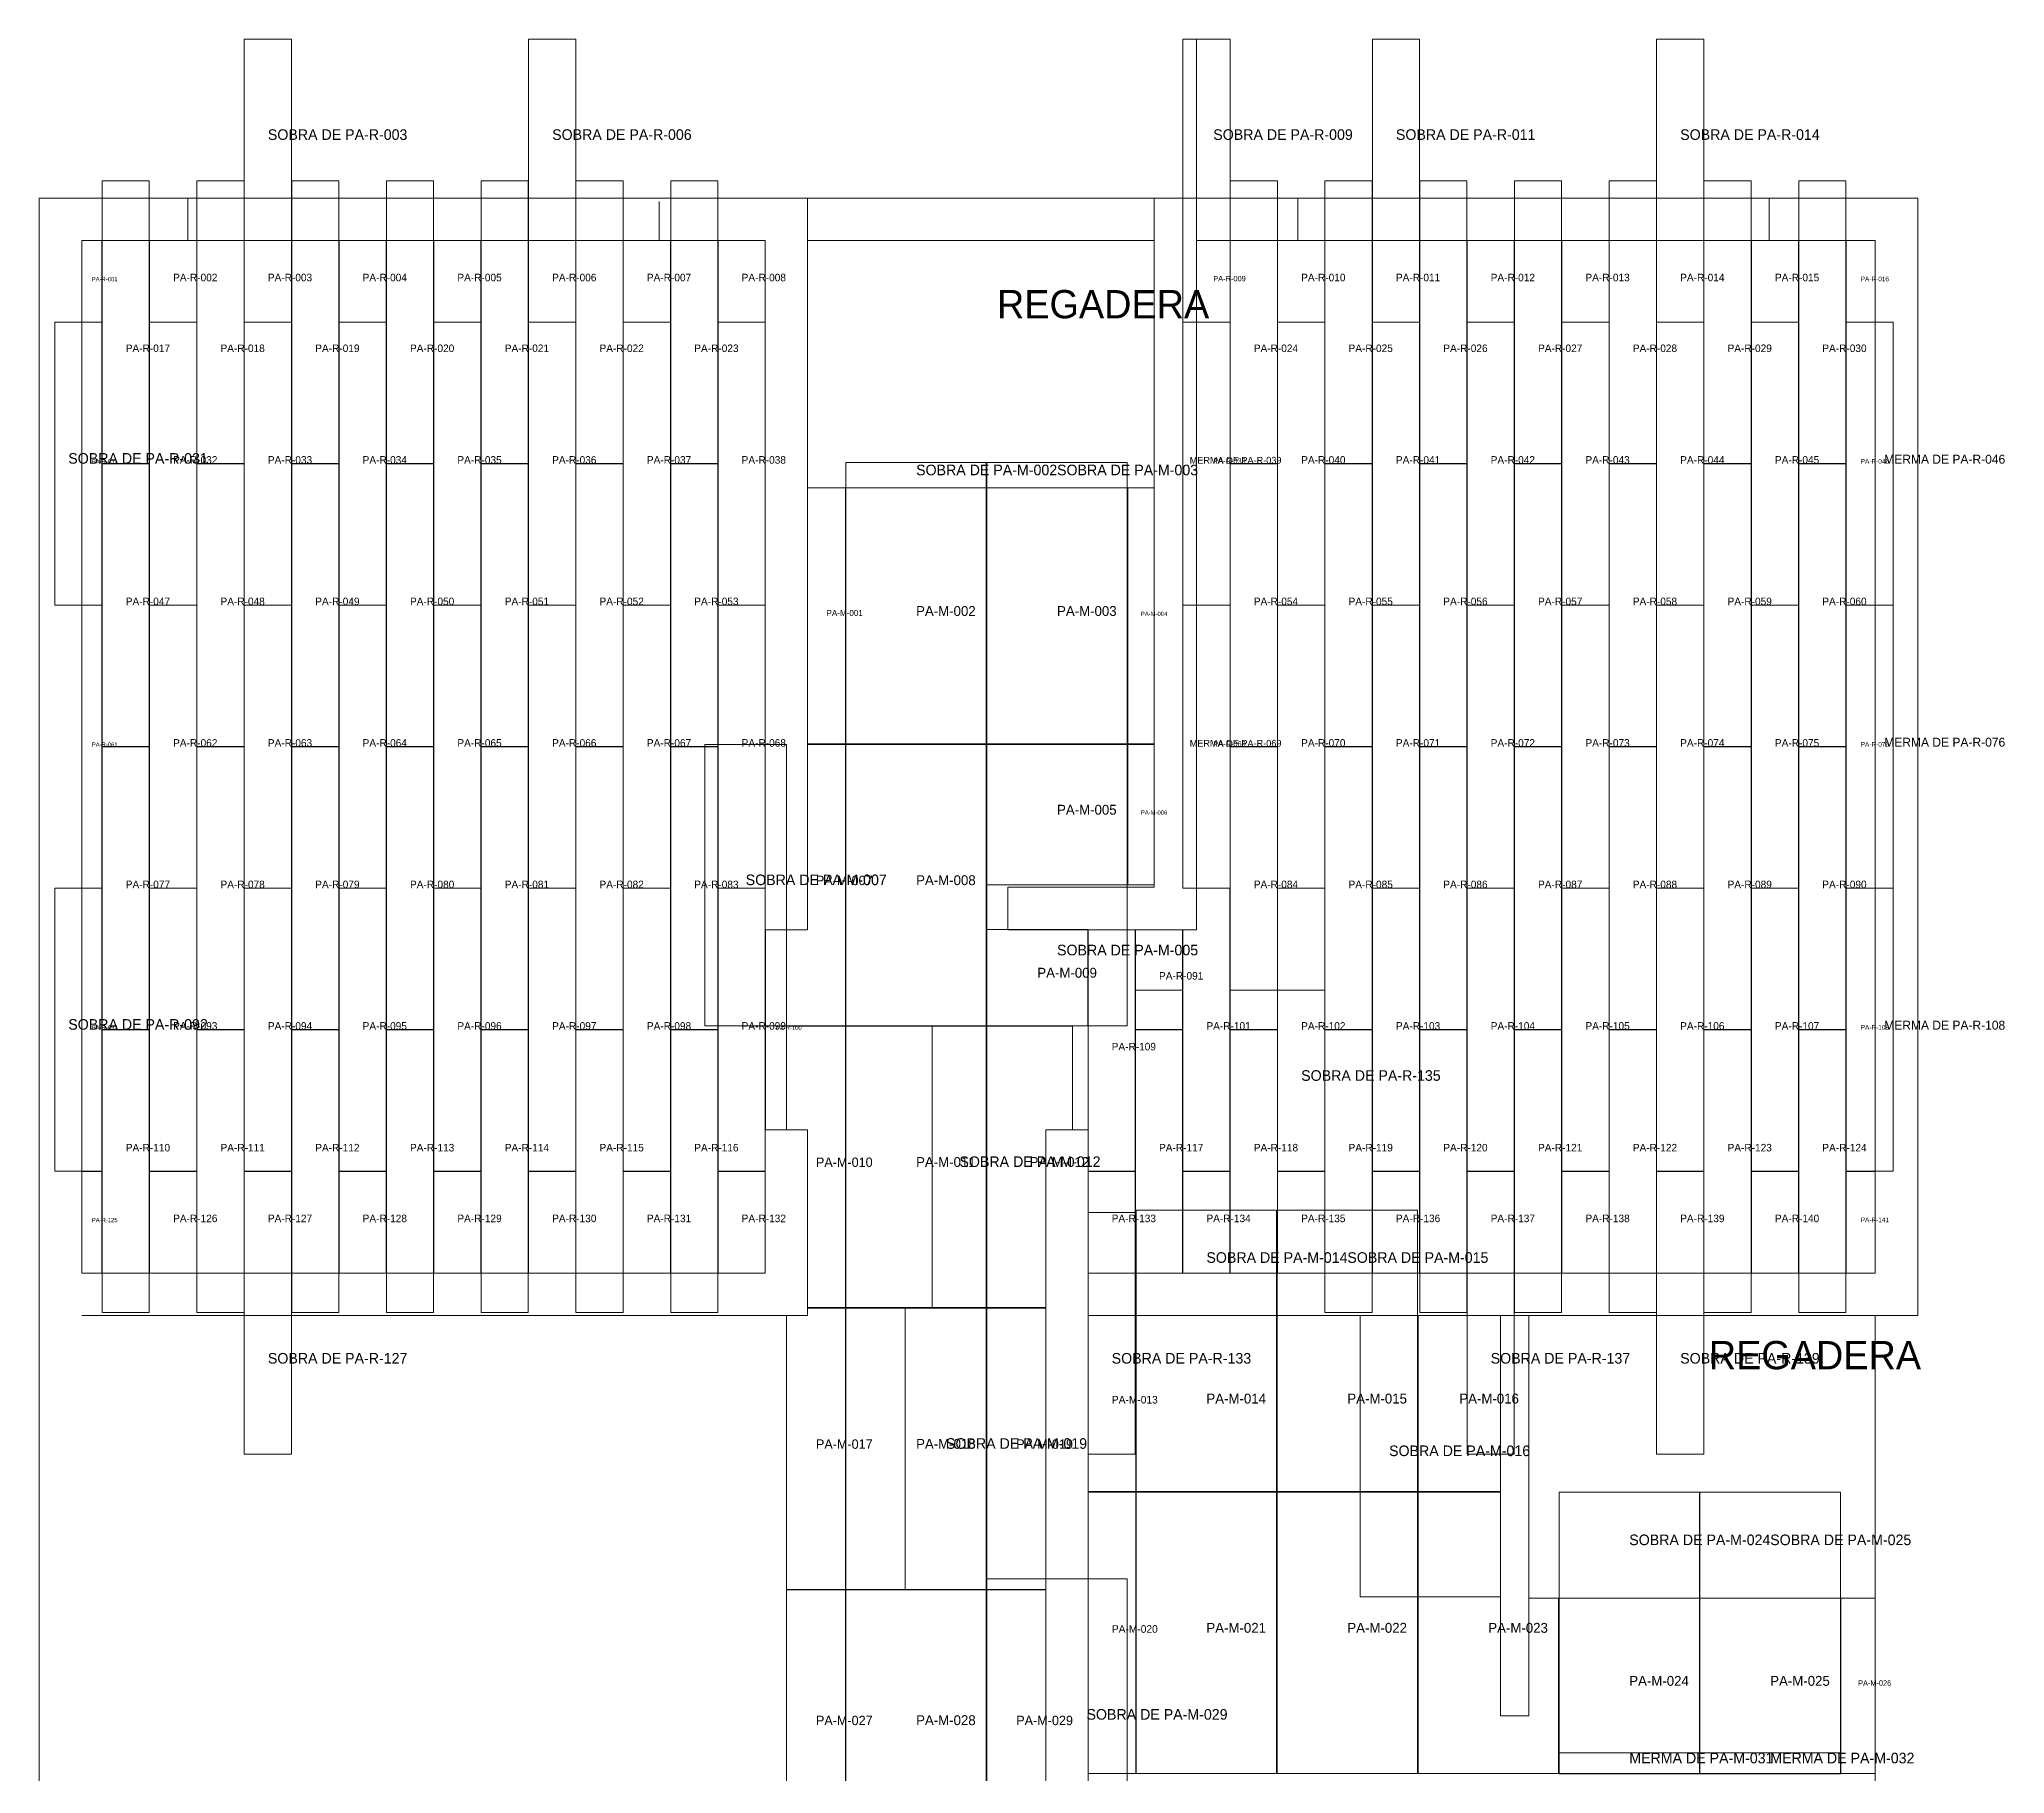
# Model space of a CAD drawing. Header units: metres. Extents: x 316.3 to 398.7, y -184.6 to -119.2.
# Drawn here: x 325.83 to 334.17, y -127.39 to -120.03 of the extents above; entities that cross this region are included whole.
import ezdxf

# ---------------------------------------------------------------- set-up
doc = ezdxf.new("R2010")
doc.units = ezdxf.units.M
for name, color, linetype, lineweight, plot in [('ETIQUETAS', 7, 'Continuous', 0, False), ('MORET-COMPLETAS', 30, 'Continuous', 0, False), ('MORET-RECORTES', 40, 'Continuous', 0, False), ('MUROS', 8, 'Continuous', 0, False), ('PLAN-CORTE-DESPERDICIO', 1, 'Continuous', 0, False), ('REGADERA-MALLA-MURO', 1, 'Continuous', 0, False), ('ROYAL-COMPLETAS', 4, 'Continuous', 0, False), ('ROYAL-RECORTES', 140, 'Continuous', 0, False), ('SOBRANTE-JUNTO-AL-RECORTE', 2, 'Continuous', 0, False)]:
    doc.layers.add(name, color=color, linetype=linetype, lineweight=lineweight, plot=plot)

msp = doc.modelspace()

# ---------------------------------------------------------------- linework, layer by layer
at = {"layer": 'MORET-COMPLETAS'}
for points in [[(329.2489, -124.2124), (329.8449, -124.2124), (329.8449, -123.0184), (329.2489, -123.0184)], [(329.2489, -125.4084), (329.8449, -125.4084), (329.8449, -124.2144), (329.2489, -124.2144)], [(329.2489, -126.6044), (329.8449, -126.6044), (329.8449, -125.4104), (329.2489, -125.4104)], [(330.4806, -127.3852), (331.0766, -127.3852), (331.0766, -126.1912), (330.4806, -126.1912)], [(331.0786, -127.3852), (331.6746, -127.3852), (331.6746, -126.1912), (331.0786, -126.1912)]]:
    msp.add_lwpolyline(points, close=True, dxfattribs=at)
at = {"layer": 'MORET-RECORTES'}
for points in [[(329.0868, -123.0164), (329.2469, -123.0164), (329.2469, -121.9297), (329.0868, -121.9297)], [(329.2489, -123.0164), (329.8449, -123.0164), (329.8449, -121.9297), (329.2489, -121.9297)], [(329.8469, -123.0164), (330.4429, -123.0164), (330.4429, -121.9297), (329.8469, -121.9297)], [(330.4449, -123.0164), (330.5567, -123.0164), (330.5567, -121.9297), (330.4449, -121.9297)], [(329.2469, -123.0184), (329.2469, -124.2124), (328.9971, -124.2124), (328.9971, -123.8045), (329.0868, -123.8045), (329.0868, -123.0184)], [(329.8469, -123.6144), (330.4429, -123.6144), (330.4429, -123.0184), (329.8469, -123.0184)], [(330.4449, -123.6144), (330.5567, -123.6144), (330.5567, -123.0184), (330.4449, -123.0184)], [(329.8469, -124.2124), (330.2757, -124.2124), (330.2757, -123.804), (329.8469, -123.804)], [(328.9971, -124.2144), (329.2469, -124.2144), (329.2469, -125.4084), (329.0868, -125.4084), (329.0868, -124.6544), (328.9971, -124.6544)], [(329.8469, -125.4084), (329.8469, -124.2144), (330.2106, -124.2144), (330.2106, -124.6544), (330.0967, -124.6544), (330.0967, -125.2744), (330.0967, -125.4084)], [(329.2469, -125.4104), (329.2469, -126.6044), (328.9971, -126.6044), (328.9971, -125.4414), (329.0868, -125.4414), (329.0868, -125.4104)], [(329.8469, -126.6044), (330.0967, -126.6044), (330.0967, -125.4104), (329.8469, -125.4104)], [(330.2767, -126.1892), (330.4786, -126.1892), (330.4786, -125.4414), (330.2767, -125.4414)], [(330.4806, -126.1892), (331.0766, -126.1892), (331.0766, -125.4414), (330.4806, -125.4414)], [(331.0786, -126.1892), (331.6746, -126.1892), (331.6746, -125.4414), (331.0786, -125.4414)], [(331.6766, -126.1892), (332.0266, -126.1892), (332.0266, -125.4414), (331.6766, -125.4414)], [(330.2767, -127.3852), (330.4786, -127.3852), (330.4786, -126.1912), (330.2767, -126.1912)], [(332.2726, -127.3852), (331.6766, -127.3852), (331.6766, -126.1912), (332.0266, -126.1912), (332.0266, -127.1413), (332.1466, -127.1413), (332.1466, -126.6414), (332.2726, -126.6414)], [(328.9971, -127.7539), (329.2469, -127.7539), (329.2469, -126.6064), (328.9971, -126.6064)], [(329.2489, -127.7539), (329.8449, -127.7539), (329.8449, -126.6064), (329.2489, -126.6064)], [(329.8469, -127.7539), (330.0967, -127.7539), (330.0967, -126.6064), (329.8469, -126.6064)], [(332.2746, -127.3852), (332.8706, -127.3852), (332.8706, -126.6414), (332.2746, -126.6414)], [(332.8726, -127.3852), (333.4686, -127.3852), (333.4686, -126.6414), (332.8726, -126.6414)], [(333.4706, -127.3852), (333.6165, -127.3852), (333.6165, -126.6414), (333.4706, -126.6414)]]:
    msp.add_lwpolyline(points, close=True, dxfattribs=at)
at = {"layer": 'MUROS'}
for p, q in [((325.8271, -131.0339), (325.8271, -120.6997)), ((325.8271, -120.6997), (326.457, -120.6997)), ((328.4568, -120.6997), (326.457, -120.6997)), ((326.457, -120.6997), (326.457, -120.8797)), ((326.457, -120.6997), (326.457, -120.8797)), ((328.4568, -120.6997), (329.0868, -120.6997)), ((328.4568, -120.8797), (328.4568, -120.7147)), ((330.5567, -120.6997), (329.0868, -120.6997)), ((329.0868, -120.6997), (329.0868, -123.8045)), ((330.5567, -120.8797), (330.5567, -120.6997)), ((331.1666, -120.6997), (330.5567, -120.6997)), ((330.5567, -120.6997), (330.5567, -123.6245)), ((333.1665, -120.6997), (331.1666, -120.6997)), ((331.1666, -120.6997), (331.1666, -120.8797)), ((331.1666, -120.8797), (331.1666, -120.6997)), ((333.1665, -120.8797), (333.1665, -120.6997)), ((333.1665, -120.6997), (333.7964, -120.6997)), ((333.7964, -120.6997), (333.7964, -125.4414)), ((326.457, -120.8797), (326.007, -120.8797)), ((326.007, -120.8797), (326.007, -125.2615)), ((326.457, -120.8797), (328.4568, -120.8797)), ((328.9068, -120.8797), (328.4568, -120.8797)), ((328.9068, -123.8045), (328.9068, -120.8797)), ((329.0868, -120.8797), (330.5567, -120.8797)), ((330.7367, -123.8045), (330.7367, -120.8797)), ((331.1666, -120.8797), (333.1665, -120.8797)), ((333.6164, -120.8797), (333.1665, -120.8797)), ((333.6164, -125.2615), (333.6164, -120.8797)), ((330.5567, -123.6245), (329.9367, -123.6245)), ((329.9367, -123.6245), (329.9367, -123.8045)), ((329.0868, -123.8045), (328.9068, -123.8045)), ((329.9367, -123.8045), (330.7367, -123.8045)), ((328.9068, -125.2615), (328.9068, -124.6544)), ((328.9068, -124.6544), (329.0868, -124.6544)), ((329.0868, -124.6544), (329.0868, -125.4414)), ((330.0967, -125.2744), (330.0967, -124.6544)), ((330.0967, -124.6544), (330.2767, -124.6544)), ((330.2767, -124.6544), (330.2767, -125.2615)), ((326.007, -125.2615), (328.9068, -125.2615)), ((330.0967, -128.9041), (330.0967, -125.2744)), ((330.2767, -125.2615), (333.6164, -125.2615)), ((329.0868, -125.4414), (326.007, -125.4414)), ((333.7964, -125.4414), (330.2767, -125.4414)), ((330.2767, -125.4414), (330.2767, -128.4912)), ((332.1466, -125.4414), (332.0266, -125.4414)), ((332.0266, -125.4414), (332.0266, -127.1413)), ((332.147, -125.441), (332.147, -127.141)), ((333.7964, -125.4414), (333.6164, -125.4414)), ((333.6164, -125.4414), (333.6164, -127.6042)), ((332.0266, -127.1413), (332.1466, -127.1413))]:
    msp.add_line(p, q, dxfattribs=at)
at = {"layer": 'PLAN-CORTE-DESPERDICIO'}
for points in [[(330.6788, -121.2259), (330.7367, -121.2259), (330.7367, -120.0259), (330.6788, -120.0259)], [(330.6788, -122.4269), (330.7367, -122.4269), (330.7367, -121.2269), (330.6788, -121.2269)], [(333.6164, -122.4269), (333.6927, -122.4269), (333.6927, -121.2269), (333.6164, -121.2269)], [(330.6788, -123.6279), (330.7367, -123.6279), (330.7367, -122.4279), (330.6788, -122.4279)], [(333.6164, -123.6279), (333.6927, -123.6279), (333.6927, -122.4279), (333.6164, -122.4279)], [(333.6164, -124.8289), (333.6927, -124.8289), (333.6927, -123.6289), (333.6164, -123.6289)], [(329.8469, -126.6064), (330.0967, -126.6064), (330.0967, -126.5599), (329.8469, -126.5599)], [(332.2746, -127.3872), (332.8706, -127.3872), (332.8706, -127.2972), (332.2746, -127.2972)], [(332.8726, -127.3872), (333.4686, -127.3872), (333.4686, -127.2972), (332.8726, -127.2972)]]:
    msp.add_lwpolyline(points, close=True, dxfattribs=at)
at = {"layer": 'ROYAL-COMPLETAS'}
for points in [[(326.2948, -122.4269), (326.4948, -122.4269), (326.4948, -121.2269), (326.2948, -121.2269)], [(326.6968, -122.4269), (326.8968, -122.4269), (326.8968, -121.2269), (326.6968, -121.2269)], [(327.0988, -122.4269), (327.2988, -122.4269), (327.2988, -121.2269), (327.0988, -121.2269)], [(327.5008, -122.4269), (327.7008, -122.4269), (327.7008, -121.2269), (327.5008, -121.2269)], [(327.9028, -122.4269), (328.1028, -122.4269), (328.1028, -121.2269), (327.9028, -121.2269)], [(328.3048, -122.4269), (328.5048, -122.4269), (328.5048, -121.2269), (328.3048, -121.2269)], [(328.7068, -122.4269), (328.9068, -122.4269), (328.9068, -121.2269), (328.7068, -121.2269)], [(331.0807, -122.4269), (331.2807, -122.4269), (331.2807, -121.2269), (331.0807, -121.2269)], [(331.4827, -122.4269), (331.6827, -122.4269), (331.6827, -121.2269), (331.4827, -121.2269)], [(331.8847, -122.4269), (332.0847, -122.4269), (332.0847, -121.2269), (331.8847, -121.2269)], [(332.2867, -122.4269), (332.4867, -122.4269), (332.4867, -121.2269), (332.2867, -121.2269)], [(332.6887, -122.4269), (332.8887, -122.4269), (332.8887, -121.2269), (332.6887, -121.2269)], [(333.0907, -122.4269), (333.2907, -122.4269), (333.2907, -121.2269), (333.0907, -121.2269)], [(326.0938, -123.0274), (326.2938, -123.0274), (326.2938, -121.8274), (326.0938, -121.8274)], [(326.4958, -123.0274), (326.6958, -123.0274), (326.6958, -121.8274), (326.4958, -121.8274)], [(326.8978, -123.0274), (327.0978, -123.0274), (327.0978, -121.8274), (326.8978, -121.8274)], [(327.2998, -123.0274), (327.4998, -123.0274), (327.4998, -121.8274), (327.2998, -121.8274)], [(327.7018, -123.0274), (327.9018, -123.0274), (327.9018, -121.8274), (327.7018, -121.8274)], [(328.1038, -123.0274), (328.3038, -123.0274), (328.3038, -121.8274), (328.1038, -121.8274)], [(328.5058, -123.0274), (328.7058, -123.0274), (328.7058, -121.8274), (328.5058, -121.8274)], [(330.8797, -123.0274), (331.0797, -123.0274), (331.0797, -121.8274), (330.8797, -121.8274)], [(331.2817, -123.0274), (331.4817, -123.0274), (331.4817, -121.8274), (331.2817, -121.8274)], [(331.6837, -123.0274), (331.8837, -123.0274), (331.8837, -121.8274), (331.6837, -121.8274)], [(332.0857, -123.0274), (332.2857, -123.0274), (332.2857, -121.8274), (332.0857, -121.8274)], [(332.4877, -123.0274), (332.6877, -123.0274), (332.6877, -121.8274), (332.4877, -121.8274)], [(332.8897, -123.0274), (333.0897, -123.0274), (333.0897, -121.8274), (332.8897, -121.8274)], [(333.2917, -123.0274), (333.4917, -123.0274), (333.4917, -121.8274), (333.2917, -121.8274)], [(326.2948, -123.6279), (326.4948, -123.6279), (326.4948, -122.4279), (326.2948, -122.4279)], [(326.6968, -123.6279), (326.8968, -123.6279), (326.8968, -122.4279), (326.6968, -122.4279)], [(327.0988, -123.6279), (327.2988, -123.6279), (327.2988, -122.4279), (327.0988, -122.4279)], [(327.5008, -123.6279), (327.7008, -123.6279), (327.7008, -122.4279), (327.5008, -122.4279)], [(327.9028, -123.6279), (328.1028, -123.6279), (328.1028, -122.4279), (327.9028, -122.4279)], [(328.3048, -123.6279), (328.5048, -123.6279), (328.5048, -122.4279), (328.3048, -122.4279)], [(328.7068, -123.6279), (328.9068, -123.6279), (328.9068, -122.4279), (328.7068, -122.4279)], [(331.0807, -123.6279), (331.2807, -123.6279), (331.2807, -122.4279), (331.0807, -122.4279)], [(331.4827, -123.6279), (331.6827, -123.6279), (331.6827, -122.4279), (331.4827, -122.4279)], [(331.8847, -123.6279), (332.0847, -123.6279), (332.0847, -122.4279), (331.8847, -122.4279)], [(332.2867, -123.6279), (332.4867, -123.6279), (332.4867, -122.4279), (332.2867, -122.4279)], [(332.6887, -123.6279), (332.8887, -123.6279), (332.8887, -122.4279), (332.6887, -122.4279)], [(333.0907, -123.6279), (333.2907, -123.6279), (333.2907, -122.4279), (333.0907, -122.4279)], [(326.0938, -124.2284), (326.2938, -124.2284), (326.2938, -123.0284), (326.0938, -123.0284)], [(326.4958, -124.2284), (326.6958, -124.2284), (326.6958, -123.0284), (326.4958, -123.0284)], [(326.8978, -124.2284), (327.0978, -124.2284), (327.0978, -123.0284), (326.8978, -123.0284)], [(327.2998, -124.2284), (327.4998, -124.2284), (327.4998, -123.0284), (327.2998, -123.0284)], [(327.7018, -124.2284), (327.9018, -124.2284), (327.9018, -123.0284), (327.7018, -123.0284)], [(328.1038, -124.2284), (328.3038, -124.2284), (328.3038, -123.0284), (328.1038, -123.0284)], [(328.5058, -124.2284), (328.7058, -124.2284), (328.7058, -123.0284), (328.5058, -123.0284)], [(330.8797, -124.2284), (331.0797, -124.2284), (331.0797, -123.0284), (330.8797, -123.0284)], [(331.2817, -124.2284), (331.4817, -124.2284), (331.4817, -123.0284), (331.2817, -123.0284)], [(331.6837, -124.2284), (331.8837, -124.2284), (331.8837, -123.0284), (331.6837, -123.0284)], [(332.0857, -124.2284), (332.2857, -124.2284), (332.2857, -123.0284), (332.0857, -123.0284)], [(332.4877, -124.2284), (332.6877, -124.2284), (332.6877, -123.0284), (332.4877, -123.0284)], [(332.8897, -124.2284), (333.0897, -124.2284), (333.0897, -123.0284), (332.8897, -123.0284)], [(333.2917, -124.2284), (333.4917, -124.2284), (333.4917, -123.0284), (333.2917, -123.0284)], [(326.2948, -124.8289), (326.4948, -124.8289), (326.4948, -123.6289), (326.2948, -123.6289)], [(326.6968, -124.8289), (326.8968, -124.8289), (326.8968, -123.6289), (326.6968, -123.6289)], [(327.0988, -124.8289), (327.2988, -124.8289), (327.2988, -123.6289), (327.0988, -123.6289)], [(327.5008, -124.8289), (327.7008, -124.8289), (327.7008, -123.6289), (327.5008, -123.6289)], [(327.9028, -124.8289), (328.1028, -124.8289), (328.1028, -123.6289), (327.9028, -123.6289)], [(328.3048, -124.8289), (328.5048, -124.8289), (328.5048, -123.6289), (328.3048, -123.6289)], [(328.7068, -124.8289), (328.9068, -124.8289), (328.9068, -123.6289), (328.7068, -123.6289)], [(331.0807, -124.8289), (331.2807, -124.8289), (331.2807, -123.6289), (331.0807, -123.6289)], [(331.4827, -124.8289), (331.6827, -124.8289), (331.6827, -123.6289), (331.4827, -123.6289)], [(331.8847, -124.8289), (332.0847, -124.8289), (332.0847, -123.6289), (331.8847, -123.6289)], [(332.2867, -124.8289), (332.4867, -124.8289), (332.4867, -123.6289), (332.2867, -123.6289)], [(332.6887, -124.8289), (332.8887, -124.8289), (332.8887, -123.6289), (332.6887, -123.6289)], [(333.0907, -124.8289), (333.2907, -124.8289), (333.2907, -123.6289), (333.0907, -123.6289)]]:
    msp.add_lwpolyline(points, close=True, dxfattribs=at)
at = {"layer": 'ROYAL-RECORTES'}
for points in [[(326.007, -121.2259), (326.0928, -121.2259), (326.0928, -120.8797), (326.007, -120.8797)], [(326.0938, -121.8264), (326.2938, -121.8264), (326.2938, -120.8797), (326.0938, -120.8797)], [(326.2948, -121.2259), (326.4948, -121.2259), (326.4948, -120.8797), (326.2948, -120.8797)], [(326.4958, -121.8264), (326.6958, -121.8264), (326.6958, -120.8797), (326.4958, -120.8797)], [(326.6968, -121.2259), (326.8968, -121.2259), (326.8968, -120.8797), (326.6968, -120.8797)], [(326.8978, -121.8264), (327.0978, -121.8264), (327.0978, -120.8797), (326.8978, -120.8797)], [(327.0988, -121.2259), (327.2988, -121.2259), (327.2988, -120.8797), (327.0988, -120.8797)], [(327.2998, -121.8264), (327.4998, -121.8264), (327.4998, -120.8797), (327.2998, -120.8797)], [(327.5008, -121.2259), (327.7008, -121.2259), (327.7008, -120.8797), (327.5008, -120.8797)], [(327.7018, -121.8264), (327.9018, -121.8264), (327.9018, -120.8797), (327.7018, -120.8797)], [(327.9028, -121.2259), (328.1028, -121.2259), (328.1028, -120.8797), (327.9028, -120.8797)], [(328.1038, -121.8264), (328.3038, -121.8264), (328.3038, -120.8797), (328.1038, -120.8797)], [(328.3048, -121.2259), (328.5048, -121.2259), (328.5048, -120.8797), (328.3048, -120.8797)], [(328.5058, -121.8264), (328.7058, -121.8264), (328.7058, -120.8797), (328.5058, -120.8797)], [(328.7068, -121.2259), (328.9068, -121.2259), (328.9068, -120.8797), (328.7068, -120.8797)], [(330.7367, -121.2259), (330.8788, -121.2259), (330.8788, -120.8797), (330.7367, -120.8797)], [(330.8797, -121.8264), (331.0797, -121.8264), (331.0797, -120.8797), (330.8797, -120.8797)], [(331.0807, -121.2259), (331.2807, -121.2259), (331.2807, -120.8797), (331.0807, -120.8797)], [(331.2817, -121.8264), (331.4817, -121.8264), (331.4817, -120.8797), (331.2817, -120.8797)], [(331.4827, -121.2259), (331.6827, -121.2259), (331.6827, -120.8797), (331.4827, -120.8797)], [(331.6837, -121.8264), (331.8837, -121.8264), (331.8837, -120.8797), (331.6837, -120.8797)], [(331.8847, -121.2259), (332.0847, -121.2259), (332.0847, -120.8797), (331.8847, -120.8797)], [(332.0857, -121.8264), (332.2857, -121.8264), (332.2857, -120.8797), (332.0857, -120.8797)], [(332.2867, -121.2259), (332.4867, -121.2259), (332.4867, -120.8797), (332.2867, -120.8797)], [(332.4877, -121.8264), (332.6877, -121.8264), (332.6877, -120.8797), (332.4877, -120.8797)], [(332.6887, -121.2259), (332.8887, -121.2259), (332.8887, -120.8797), (332.6887, -120.8797)], [(332.8897, -121.8264), (333.0897, -121.8264), (333.0897, -120.8797), (332.8897, -120.8797)], [(333.0907, -121.2259), (333.2907, -121.2259), (333.2907, -120.8797), (333.0907, -120.8797)], [(333.2917, -121.8264), (333.4917, -121.8264), (333.4917, -120.8797), (333.2917, -120.8797)], [(333.4927, -121.2259), (333.6164, -121.2259), (333.6164, -120.8797), (333.4927, -120.8797)], [(326.007, -122.4269), (326.0928, -122.4269), (326.0928, -121.2269), (326.007, -121.2269)], [(330.7367, -122.4269), (330.8788, -122.4269), (330.8788, -121.2269), (330.7367, -121.2269)], [(333.4927, -122.4269), (333.6164, -122.4269), (333.6164, -121.2269), (333.4927, -121.2269)], [(326.007, -123.6279), (326.0928, -123.6279), (326.0928, -122.4279), (326.007, -122.4279)], [(330.7367, -123.6279), (330.8788, -123.6279), (330.8788, -122.4279), (330.7367, -122.4279)], [(333.4927, -123.6279), (333.6164, -123.6279), (333.6164, -122.4279), (333.4927, -122.4279)], [(326.007, -124.8289), (326.0928, -124.8289), (326.0928, -123.6289), (326.007, -123.6289)], [(330.8787, -123.6289), (330.8787, -124.8289), (330.6787, -124.8289), (330.6787, -123.8045), (330.7367, -123.8045), (330.7367, -123.6289)], [(333.4927, -124.8289), (333.6164, -124.8289), (333.6164, -123.6289), (333.4927, -123.6289)], [(328.9078, -124.6544), (328.997, -124.6544), (328.997, -123.8045), (328.9078, -123.8045)], [(330.2767, -124.8289), (330.4767, -124.8289), (330.4767, -123.8044), (330.2767, -123.8044)], [(330.4777, -124.2284), (330.6777, -124.2284), (330.6777, -123.8044), (330.4777, -123.8044)], [(326.0938, -125.2615), (326.2938, -125.2615), (326.2938, -124.2295), (326.0938, -124.2295)], [(326.4958, -125.2615), (326.6958, -125.2615), (326.6958, -124.2295), (326.4958, -124.2295)], [(326.8978, -125.2615), (327.0978, -125.2615), (327.0978, -124.2295), (326.8978, -124.2295)], [(327.2998, -125.2615), (327.4998, -125.2615), (327.4998, -124.2295), (327.2998, -124.2295)], [(327.7018, -125.2615), (327.9018, -125.2615), (327.9018, -124.2295), (327.7018, -124.2295)], [(328.1038, -125.2615), (328.3038, -125.2615), (328.3038, -124.2295), (328.1038, -124.2295)], [(328.5058, -125.2615), (328.7058, -125.2615), (328.7058, -124.2295), (328.5058, -124.2295)], [(330.4777, -125.2615), (330.6777, -125.2615), (330.6777, -124.2295), (330.4777, -124.2295)], [(330.8797, -125.2615), (331.0797, -125.2615), (331.0797, -124.2295), (330.8797, -124.2295)], [(331.2817, -125.2615), (331.4817, -125.2615), (331.4817, -124.2295), (331.2817, -124.2295)], [(331.6837, -125.2615), (331.8837, -125.2615), (331.8837, -124.2295), (331.6837, -124.2295)], [(332.0857, -125.2615), (332.2857, -125.2615), (332.2857, -124.2295), (332.0857, -124.2295)], [(332.4877, -125.2615), (332.6877, -125.2615), (332.6877, -124.2295), (332.4877, -124.2295)], [(332.8897, -125.2615), (333.0897, -125.2615), (333.0897, -124.2295), (332.8897, -124.2295)], [(333.2917, -125.2615), (333.4917, -125.2615), (333.4917, -124.2295), (333.2917, -124.2295)], [(326.007, -125.2615), (326.0928, -125.2615), (326.0928, -124.83), (326.007, -124.83)], [(326.2948, -125.2615), (326.4948, -125.2615), (326.4948, -124.83), (326.2948, -124.83)], [(326.6968, -125.2615), (326.8968, -125.2615), (326.8968, -124.83), (326.6968, -124.83)], [(327.0988, -125.2615), (327.2988, -125.2615), (327.2988, -124.83), (327.0988, -124.83)], [(327.5008, -125.2615), (327.7008, -125.2615), (327.7008, -124.83), (327.5008, -124.83)], [(327.9028, -125.2615), (328.1028, -125.2615), (328.1028, -124.83), (327.9028, -124.83)], [(328.3048, -125.2615), (328.5048, -125.2615), (328.5048, -124.83), (328.3048, -124.83)], [(328.7068, -125.2615), (328.9068, -125.2615), (328.9068, -124.83), (328.7068, -124.83)], [(330.2767, -125.2615), (330.4767, -125.2615), (330.4767, -124.83), (330.2767, -124.83)], [(330.6787, -125.2615), (330.8787, -125.2615), (330.8787, -124.83), (330.6787, -124.83)], [(331.0807, -125.2615), (331.2807, -125.2615), (331.2807, -124.83), (331.0807, -124.83)], [(331.4827, -125.2615), (331.6827, -125.2615), (331.6827, -124.83), (331.4827, -124.83)], [(331.8847, -125.2615), (332.0847, -125.2615), (332.0847, -124.83), (331.8847, -124.83)], [(332.2867, -125.2615), (332.4867, -125.2615), (332.4867, -124.83), (332.2867, -124.83)], [(332.6887, -125.2615), (332.8887, -125.2615), (332.8887, -124.83), (332.6887, -124.83)], [(333.0907, -125.2615), (333.2907, -125.2615), (333.2907, -124.83), (333.0907, -124.83)], [(333.4927, -125.2615), (333.6164, -125.2615), (333.6164, -124.83), (333.4927, -124.83)]]:
    msp.add_lwpolyline(points, close=True, dxfattribs=at)
at = {"layer": 'SOBRANTE-JUNTO-AL-RECORTE'}
for points in [[(326.6968, -120.8797), (326.8968, -120.8797), (326.8968, -120.0259), (326.6968, -120.0259)], [(327.9028, -120.8797), (328.1028, -120.8797), (328.1028, -120.0259), (327.9028, -120.0259)], [(330.7367, -120.8797), (330.8788, -120.8797), (330.8788, -120.0259), (330.7367, -120.0259)], [(331.4827, -120.8797), (331.6827, -120.8797), (331.6827, -120.0259), (331.4827, -120.0259)], [(332.6887, -120.8797), (332.8887, -120.8797), (332.8887, -120.0259), (332.6887, -120.0259)], [(326.0938, -120.8797), (326.2938, -120.8797), (326.2938, -120.6264), (326.0938, -120.6264)], [(326.4958, -120.8797), (326.6958, -120.8797), (326.6958, -120.6264), (326.4958, -120.6264)], [(326.8978, -120.8797), (327.0978, -120.8797), (327.0978, -120.6264), (326.8978, -120.6264)], [(327.2998, -120.8797), (327.4998, -120.8797), (327.4998, -120.6264), (327.2998, -120.6264)], [(327.7018, -120.8797), (327.9018, -120.8797), (327.9018, -120.6264), (327.7018, -120.6264)], [(328.1038, -120.8797), (328.3038, -120.8797), (328.3038, -120.6264), (328.1038, -120.6264)], [(328.5058, -120.8797), (328.7058, -120.8797), (328.7058, -120.6264), (328.5058, -120.6264)], [(330.8797, -120.8797), (331.0797, -120.8797), (331.0797, -120.6264), (330.8797, -120.6264)], [(331.2817, -120.8797), (331.4817, -120.8797), (331.4817, -120.6264), (331.2817, -120.6264)], [(331.6837, -120.8797), (331.8837, -120.8797), (331.8837, -120.6264), (331.6837, -120.6264)], [(332.0857, -120.8797), (332.2857, -120.8797), (332.2857, -120.6264), (332.0857, -120.6264)], [(332.4877, -120.8797), (332.6877, -120.8797), (332.6877, -120.6264), (332.4877, -120.6264)], [(332.8897, -120.8797), (333.0897, -120.8797), (333.0897, -120.6264), (332.8897, -120.6264)], [(333.2917, -120.8797), (333.4917, -120.8797), (333.4917, -120.6264), (333.2917, -120.6264)], [(325.8928, -122.4269), (326.007, -122.4269), (326.007, -121.2269), (325.8928, -121.2269)], [(329.2489, -121.9297), (329.8449, -121.9297), (329.8449, -121.8224), (329.2489, -121.8224)], [(329.8469, -121.9297), (330.4429, -121.9297), (330.4429, -121.8224), (329.8469, -121.8224)], [(328.6509, -124.2124), (328.9971, -124.2124), (328.9971, -123.0184), (328.6509, -123.0184)], [(325.8928, -124.8289), (326.007, -124.8289), (326.007, -123.6289), (325.8928, -123.6289)], [(329.8469, -124.2124), (330.4429, -124.2124), (330.4429, -123.6144), (329.8469, -123.6144)], [(330.4777, -124.2295), (330.6777, -124.2295), (330.6777, -124.0615), (330.4777, -124.0615)], [(330.8797, -124.2295), (331.0797, -124.2295), (331.0797, -124.0615), (330.8797, -124.0615)], [(331.0807, -124.83), (331.2807, -124.83), (331.2807, -124.0615), (331.0807, -124.0615)], [(329.6146, -125.4084), (329.8469, -125.4084), (329.8469, -124.2144), (329.6146, -124.2144)], [(330.2767, -125.0044), (330.4767, -125.0044), (330.4767, -124.8289), (330.2767, -124.8289)], [(330.4806, -125.4414), (331.0766, -125.4414), (331.0766, -124.9952), (330.4806, -124.9952)], [(331.0786, -125.4414), (331.6746, -125.4414), (331.6746, -124.9952), (331.0786, -124.9952)], [(326.0938, -125.4295), (326.2938, -125.4295), (326.2938, -125.2615), (326.0938, -125.2615)], [(326.4958, -125.4295), (326.6958, -125.4295), (326.6958, -125.2615), (326.4958, -125.2615)], [(326.6968, -126.03), (326.8968, -126.03), (326.8968, -125.2615), (326.6968, -125.2615)], [(326.8978, -125.4295), (327.0978, -125.4295), (327.0978, -125.2615), (326.8978, -125.2615)], [(327.2998, -125.4295), (327.4998, -125.4295), (327.4998, -125.2615), (327.2998, -125.2615)], [(327.7018, -125.4295), (327.9018, -125.4295), (327.9018, -125.2615), (327.7018, -125.2615)], [(328.1038, -125.4295), (328.3038, -125.4295), (328.3038, -125.2615), (328.1038, -125.2615)], [(328.5058, -125.4295), (328.7058, -125.4295), (328.7058, -125.2615), (328.5058, -125.2615)], [(330.2767, -126.03), (330.4767, -126.03), (330.4767, -125.2615), (330.2767, -125.2615)], [(331.2817, -125.4295), (331.4817, -125.4295), (331.4817, -125.2615), (331.2817, -125.2615)], [(331.6837, -125.4295), (331.8837, -125.4295), (331.8837, -125.2615), (331.6837, -125.2615)], [(331.8847, -126.03), (332.0847, -126.03), (332.0847, -125.2615), (331.8847, -125.2615)], [(332.0857, -125.4295), (332.2857, -125.4295), (332.2857, -125.2615), (332.0857, -125.2615)], [(332.4877, -125.4295), (332.6877, -125.4295), (332.6877, -125.2615), (332.4877, -125.2615)], [(332.6887, -126.03), (332.8887, -126.03), (332.8887, -125.2615), (332.6887, -125.2615)], [(332.8897, -125.4295), (333.0897, -125.4295), (333.0897, -125.2615), (332.8897, -125.2615)], [(333.2917, -125.4295), (333.4917, -125.4295), (333.4917, -125.2615), (333.2917, -125.2615)], [(329.5007, -126.6044), (329.8469, -126.6044), (329.8469, -125.4104), (329.5007, -125.4104)], [(331.4306, -126.6354), (331.6766, -126.6354), (331.6766, -125.4414), (331.4306, -125.4414)], [(331.6766, -126.6354), (332.0266, -126.6354), (332.0266, -126.1892), (331.6766, -126.1892)], [(332.2746, -126.6414), (332.8706, -126.6414), (332.8706, -126.1912), (332.2746, -126.1912)], [(332.8726, -126.6414), (333.4686, -126.6414), (333.4686, -126.1912), (332.8726, -126.1912)], [(330.0967, -127.7539), (330.4429, -127.7539), (330.4429, -126.5599), (330.0967, -126.5599)]]:
    msp.add_lwpolyline(points, close=True, dxfattribs=at)

# ---------------------------------------------------------------- texts
at = {"layer": 'ETIQUETAS'}
for s, height, p in [('PA-R-001', 0.018, (326.0499, -121.0528)), ('PA-R-002', 0.032, (326.3948, -121.0528)), ('PA-R-003', 0.032, (326.7968, -121.0528)), ('PA-R-004', 0.032, (327.1988, -121.0528)), ('PA-R-005', 0.032, (327.6008, -121.0528)), ('PA-R-006', 0.032, (328.0028, -121.0528)), ('PA-R-007', 0.032, (328.4048, -121.0528)), ('PA-R-008', 0.032, (328.8068, -121.0528)), ('PA-R-009', 0.02274, (330.8077, -121.0528)), ('PA-R-010', 0.032, (331.1807, -121.0528)), ('PA-R-011', 0.032, (331.5827, -121.0528)), ('PA-R-012', 0.032, (331.9847, -121.0528)), ('PA-R-013', 0.032, (332.3867, -121.0528)), ('PA-R-014', 0.032, (332.7887, -121.0528)), ('PA-R-015', 0.032, (333.1907, -121.0528)), ('PA-R-016', 0.01979, (333.5546, -121.0528)), ('PA-R-017', 0.032, (326.1938, -121.3531)), ('PA-R-018', 0.032, (326.5958, -121.3531)), ('PA-R-019', 0.032, (326.9978, -121.3531)), ('PA-R-020', 0.032, (327.3998, -121.3531)), ('PA-R-021', 0.032, (327.8018, -121.3531)), ('PA-R-022', 0.032, (328.2038, -121.3531)), ('PA-R-023', 0.032, (328.6058, -121.3531)), ('PA-R-024', 0.032, (330.9797, -121.3531)), ('PA-R-025', 0.032, (331.3817, -121.3531)), ('PA-R-026', 0.032, (331.7837, -121.3531)), ('PA-R-027', 0.032, (332.1857, -121.3531)), ('PA-R-028', 0.032, (332.5877, -121.3531)), ('PA-R-029', 0.032, (332.9897, -121.3531)), ('PA-R-030', 0.032, (333.3917, -121.3531)), ('PA-R-031', 0.018, (326.0499, -121.8269)), ('PA-R-032', 0.032, (326.3948, -121.8269)), ('PA-R-033', 0.032, (326.7968, -121.8269)), ('PA-R-034', 0.032, (327.1988, -121.8269)), ('PA-R-035', 0.032, (327.6008, -121.8269)), ('PA-R-036', 0.032, (328.0028, -121.8269)), ('PA-R-037', 0.032, (328.4048, -121.8269)), ('PA-R-038', 0.032, (328.8068, -121.8269)), ('PA-R-039', 0.02274, (330.8077, -121.8269)), ('PA-R-040', 0.032, (331.1807, -121.8269)), ('PA-R-041', 0.032, (331.5827, -121.8269)), ('PA-R-042', 0.032, (331.9847, -121.8269)), ('PA-R-043', 0.032, (332.3867, -121.8269)), ('PA-R-044', 0.032, (332.7887, -121.8269)), ('PA-R-045', 0.032, (333.1907, -121.8269)), ('PA-R-046', 0.01979, (333.5546, -121.8269)), ('PA-R-047', 0.032, (326.1938, -122.4274)), ('PA-R-048', 0.032, (326.5958, -122.4274)), ('PA-R-049', 0.032, (326.9978, -122.4274)), ('PA-R-050', 0.032, (327.3998, -122.4274)), ('PA-R-051', 0.032, (327.8018, -122.4274)), ('PA-R-052', 0.032, (328.2038, -122.4274)), ('PA-R-053', 0.032, (328.6058, -122.4274)), ('PA-R-054', 0.032, (330.9797, -122.4274)), ('PA-R-055', 0.032, (331.3817, -122.4274)), ('PA-R-056', 0.032, (331.7837, -122.4274)), ('PA-R-057', 0.032, (332.1857, -122.4274)), ('PA-R-058', 0.032, (332.5877, -122.4274)), ('PA-R-059', 0.032, (332.9897, -122.4274)), ('PA-R-060', 0.032, (333.3917, -122.4274)), ('PA-M-001', 0.02562, (329.1669, -122.4731)), ('PA-M-002', 0.042, (329.5469, -122.4731)), ('PA-M-003', 0.042, (330.1449, -122.4731)), ('PA-M-004', 0.018, (330.5008, -122.4731)), ('PA-R-061', 0.018, (326.0499, -123.0279)), ('PA-R-062', 0.032, (326.3948, -123.0279)), ('PA-R-063', 0.032, (326.7968, -123.0279)), ('PA-R-064', 0.032, (327.1988, -123.0279)), ('PA-R-065', 0.032, (327.6008, -123.0279)), ('PA-R-066', 0.032, (328.0028, -123.0279)), ('PA-R-067', 0.032, (328.4048, -123.0279)), ('PA-R-068', 0.032, (328.8068, -123.0279)), ('PA-R-069', 0.02274, (330.8077, -123.0279)), ('PA-R-070', 0.032, (331.1807, -123.0279)), ('PA-R-071', 0.032, (331.5827, -123.0279)), ('PA-R-072', 0.032, (331.9847, -123.0279)), ('PA-R-073', 0.032, (332.3867, -123.0279)), ('PA-R-074', 0.032, (332.7887, -123.0279)), ('PA-R-075', 0.032, (333.1907, -123.0279)), ('PA-R-076', 0.01979, (333.5546, -123.0279)), ('PA-M-005', 0.042, (330.1449, -123.3164)), ('PA-M-006', 0.018, (330.5008, -123.3164)), ('PA-M-008', 0.042, (329.5469, -123.6154)), ('PA-R-077', 0.032, (326.1938, -123.6284)), ('PA-R-078', 0.032, (326.5958, -123.6284)), ('PA-R-079', 0.032, (326.9978, -123.6284)), ('PA-R-080', 0.032, (327.3998, -123.6284)), ('PA-R-081', 0.032, (327.8018, -123.6284)), ('PA-R-082', 0.032, (328.2038, -123.6284)), ('PA-R-083', 0.032, (328.6058, -123.6284)), ('PA-M-007', 0.03997, (329.122, -123.6154)), ('PA-R-084', 0.032, (330.9797, -123.6284)), ('PA-R-085', 0.032, (331.3817, -123.6284)), ('PA-R-086', 0.032, (331.7837, -123.6284)), ('PA-R-087', 0.032, (332.1857, -123.6284)), ('PA-R-088', 0.032, (332.5877, -123.6284)), ('PA-R-089', 0.032, (332.9897, -123.6284)), ('PA-R-090', 0.032, (333.3917, -123.6284)), ('PA-M-009', 0.042, (330.0613, -124.0082)), ('PA-R-091', 0.032, (330.5777, -124.0164)), ('PA-R-092', 0.018, (326.0499, -124.2289)), ('PA-R-093', 0.032, (326.3948, -124.2289)), ('PA-R-094', 0.032, (326.7968, -124.2289)), ('PA-R-095', 0.032, (327.1988, -124.2289)), ('PA-R-096', 0.032, (327.6008, -124.2289)), ('PA-R-097', 0.032, (328.0028, -124.2289)), ('PA-R-098', 0.032, (328.4048, -124.2289)), ('PA-R-099', 0.032, (328.8068, -124.2289)), ('PA-R-100', 0.018, (328.9524, -124.2294)), ('PA-R-101', 0.032, (330.7787, -124.2289)), ('PA-R-102', 0.032, (331.1807, -124.2289)), ('PA-R-103', 0.032, (331.5827, -124.2289)), ('PA-R-104', 0.032, (331.9847, -124.2289)), ('PA-R-105', 0.032, (332.3867, -124.2289)), ('PA-R-106', 0.032, (332.7887, -124.2289)), ('PA-R-107', 0.032, (333.1907, -124.2289)), ('PA-R-108', 0.01979, (333.5546, -124.2289)), ('PA-R-109', 0.032, (330.3767, -124.3167)), ('PA-R-110', 0.032, (326.1938, -124.7455)), ('PA-R-111', 0.032, (326.5958, -124.7455)), ('PA-R-112', 0.032, (326.9978, -124.7455)), ('PA-R-113', 0.032, (327.3998, -124.7455)), ('PA-R-114', 0.032, (327.8018, -124.7455)), ('PA-R-115', 0.032, (328.2038, -124.7455)), ('PA-R-116', 0.032, (328.6058, -124.7455)), ('PA-R-117', 0.032, (330.5777, -124.7455)), ('PA-R-118', 0.032, (330.9797, -124.7455)), ('PA-R-119', 0.032, (331.3817, -124.7455)), ('PA-R-120', 0.032, (331.7837, -124.7455)), ('PA-R-121', 0.032, (332.1857, -124.7455)), ('PA-R-122', 0.032, (332.5877, -124.7455)), ('PA-R-123', 0.032, (332.9897, -124.7455)), ('PA-R-124', 0.032, (333.3917, -124.7455)), ('PA-M-010', 0.03997, (329.122, -124.8114)), ('PA-M-011', 0.042, (329.5469, -124.8114)), ('PA-M-012', 0.042, (330.0288, -124.8114)), ('PA-R-125', 0.018, (326.0499, -125.0457)), ('PA-R-126', 0.032, (326.3948, -125.0457)), ('PA-R-127', 0.032, (326.7968, -125.0457)), ('PA-R-128', 0.032, (327.1988, -125.0457)), ('PA-R-129', 0.032, (327.6008, -125.0457)), ('PA-R-130', 0.032, (328.0028, -125.0457)), ('PA-R-131', 0.032, (328.4048, -125.0457)), ('PA-R-132', 0.032, (328.8068, -125.0457)), ('PA-R-133', 0.032, (330.3767, -125.0457)), ('PA-R-134', 0.032, (330.7787, -125.0457)), ('PA-R-135', 0.032, (331.1807, -125.0457)), ('PA-R-136', 0.032, (331.5827, -125.0457)), ('PA-R-137', 0.032, (331.9847, -125.0457)), ('PA-R-138', 0.032, (332.3867, -125.0457)), ('PA-R-139', 0.032, (332.7887, -125.0457)), ('PA-R-140', 0.032, (333.1907, -125.0457)), ('PA-R-141', 0.01979, (333.5546, -125.0457)), ('PA-M-013', 0.0323, (330.3777, -125.8153)), ('PA-M-014', 0.042, (330.7786, -125.8153)), ('PA-M-015', 0.042, (331.3766, -125.8153)), ('PA-M-016', 0.042, (331.8516, -125.8153)), ('PA-M-017', 0.03997, (329.122, -126.0074)), ('PA-M-018', 0.042, (329.5469, -126.0074)), ('PA-M-019', 0.03997, (329.9718, -126.0074)), ('PA-M-020', 0.0323, (330.3777, -126.7882)), ('PA-M-021', 0.042, (330.7786, -126.7882)), ('PA-M-022', 0.042, (331.3766, -126.7882)), ('PA-M-023', 0.042, (331.9746, -126.7882)), ('PA-M-024', 0.042, (332.5726, -127.0133)), ('PA-M-025', 0.042, (333.1706, -127.0133)), ('PA-M-026', 0.02334, (333.5435, -127.0133)), ('PA-M-027', 0.03997, (329.122, -127.1801)), ('PA-M-028', 0.042, (329.5469, -127.1801)), ('PA-M-029', 0.03997, (329.9718, -127.1801))]:
    msp.add_text(s, height=height, dxfattribs=at).set_placement(p)
at = {"layer": 'PLAN-CORTE-DESPERDICIO'}
for s, height, p in [('MERMA DE PA-R-039', 0.02895, (330.7077, -121.8269)), ('MERMA DE PA-R-046', 0.03815, (333.6545, -121.8269)), ('MERMA DE PA-R-076', 0.03815, (333.6545, -123.0279)), ('MERMA DE PA-R-069', 0.02895, (330.7077, -123.0279)), ('MERMA DE PA-R-108', 0.03815, (333.6545, -124.2289)), ('MERMA DE PA-M-031', 0.045, (332.5726, -127.3422)), ('MERMA DE PA-M-032', 0.045, (333.1706, -127.3422))]:
    msp.add_text(s, height=height, dxfattribs=at).set_placement(p)
at = {"layer": 'REGADERA-MALLA-MURO'}
for p in [(329.89, -121.21), (332.91, -125.67)]:
    msp.add_text('REGADERA', height=0.12, dxfattribs=at).set_placement(p)
at = {"layer": 'SOBRANTE-JUNTO-AL-RECORTE'}
for s, p in [('SOBRA DE PA-R-003', (326.7968, -120.4528)), ('SOBRA DE PA-R-006', (328.0028, -120.4528)), ('SOBRA DE PA-R-009', (330.8077, -120.4528)), ('SOBRA DE PA-R-011', (331.5827, -120.4528)), ('SOBRA DE PA-R-014', (332.7887, -120.4528)), ('SOBRA DE PA-R-031', (325.9499, -121.8269)), ('SOBRA DE PA-M-002', (329.5469, -121.8761)), ('SOBRA DE PA-M-003', (330.1449, -121.8761)), ('SOBRA DE PA-M-007', (328.824, -123.6154)), ('SOBRA DE PA-M-005', (330.1449, -123.9134)), ('SOBRA DE PA-R-092', (325.9499, -124.2289)), ('SOBRA DE PA-R-135', (331.1807, -124.4458)), ('SOBRA DE PA-M-012', (329.7308, -124.8114)), ('SOBRA DE PA-M-014', (330.7786, -125.2183)), ('SOBRA DE PA-M-015', (331.3766, -125.2183)), ('SOBRA DE PA-R-127', (326.7968, -125.6458)), ('SOBRA DE PA-R-133', (330.3767, -125.6458)), ('SOBRA DE PA-R-137', (331.9847, -125.6458)), ('SOBRA DE PA-R-139', (332.7887, -125.6458)), ('SOBRA DE PA-M-019', (329.6738, -126.0074)), ('SOBRA DE PA-M-016', (331.5536, -126.0384)), ('SOBRA DE PA-M-024', (332.5726, -126.4163)), ('SOBRA DE PA-M-025', (333.1706, -126.4163)), ('SOBRA DE PA-M-029', (330.2698, -127.1569))]:
    msp.add_text(s, height=0.045, dxfattribs=at).set_placement(p)

doc.saveas('drawing.dxf')
